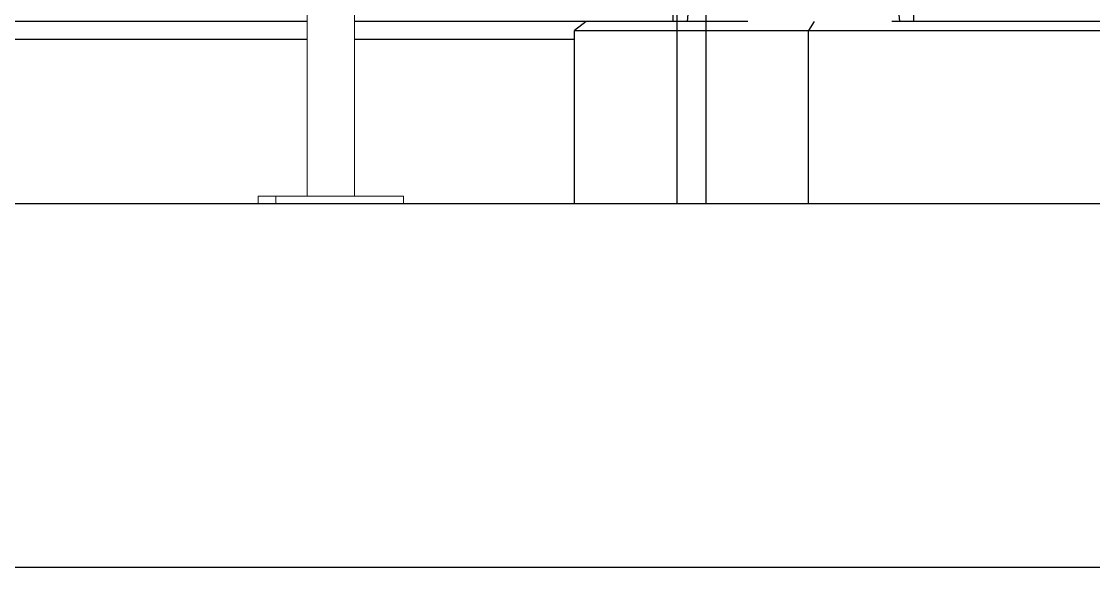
# Model space of a CAD drawing. Header units: millimetres. Extents: x -4172 to 126100, y -2 to 142133.
# Drawn here: x 60829 to 62007, y 42418 to 43018 of the extents above; entities that cross this region are included whole.
import ezdxf

# ---------------------------------------------------------------- set-up
doc = ezdxf.new("R2010")
doc.units = ezdxf.units.MM
doc.header["$LTSCALE"] = 100
doc.layers.add('P_Biomass (BM)', color=150, linetype='Continuous', lineweight=18, true_color=0x007fff)
doc.layers.add('Visible', color=7, linetype='Continuous', lineweight=25)

msp = doc.modelspace()

# ---------------------------------------------------------------- linework, layer by layer
at = {"layer": 'P_Biomass (BM)'}
for p, q in [((61142.94, 42825.58), (61142.94, 43425.58)), ((61194.69, 42825.58), (61194.69, 43425.58)), ((61089.1, 42817.58), (61089.1, 42825.58)), ((61089.1, 42825.58), (61108.37, 42825.58)), ((61108.37, 42825.58), (61248.53, 42825.58)), ((61108.37, 42817.58), (61108.37, 42825.58)), ((61248.53, 42817.58), (61248.53, 42825.58))]:
    msp.add_line(p, q, dxfattribs=at)
at = {"layer": 'Visible'}
for p, q in [((61549.1, 43340.43), (61549.1, 42817.58)), ((61581.22, 42817.58), (61581.22, 43340.43)), ((61561.36, 43029.42), (61560.16, 43017.58)), ((61142.94, 43017.58), (60618.26, 43017.58)), ((61449.28, 43017.58), (61194.69, 43017.58)), ((61449.28, 43017.58), (61436.6, 43007.58)), ((61627.02, 43017.58), (61449.28, 43017.58)), ((61544.77, 43017.58), (61544.77, 43025.58)), ((61699.75, 43017.58), (61693.49, 43007.58)), ((62249.03, 43017.58), (61785.02, 43017.58)), ((61792.69, 43025.08), (61793.45, 43017.58)), ((61808.84, 43025.08), (61808.84, 43017.58)), ((61436.6, 43007.58), (61693.49, 43007.58)), ((61436.6, 42817.58), (61436.6, 43007.58)), ((61693.49, 43007.58), (62261.71, 43007.58)), ((61693.49, 42817.58), (61693.49, 43007.58)), ((61142.94, 42997.58), (60532.1, 42997.58)), ((61436.6, 42997.58), (61194.69, 42997.58)), ((59956, 42817.58), (65164.73, 42817.58)), ((65164.73, 42417.58), (59956, 42417.58))]:
    msp.add_line(p, q, dxfattribs=at)

doc.saveas('drawing.dxf')
